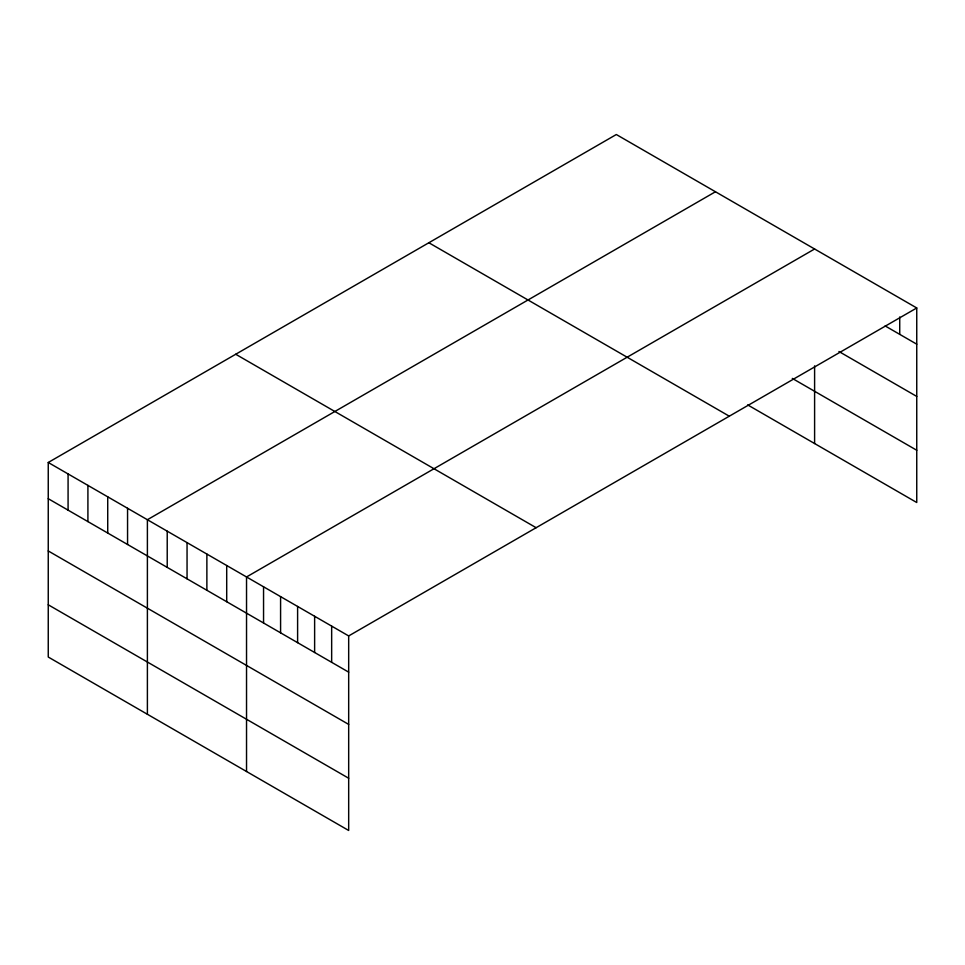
<?xml version="1.0" encoding="UTF-8"?>
<svg xmlns="http://www.w3.org/2000/svg" width="965" height="965" viewBox="0 0 965 965"><rect width="100%" height="100%" fill="white"/><g stroke="black" fill="none" stroke-linecap="round" stroke-linejoin="round"><path stroke-width="1.45" d="M916.75 307.968L348.679 635.935L348.679 830.479L48.25 657.032L48.25 462.488L616.321 134.521L916.75 307.968L916.75 502.512L747.682 404.902M715.463 191.758L147.392 519.725L147.392 714.269M814.605 248.994L246.533 576.961L246.533 771.518M885.134 325.929L916.75 344.179M838.923 351.501L916.75 396.434M792.301 378.413L916.75 450.257M428.858 242.746L729.287 416.192M235.713 354.252L536.142 527.71M48.25 462.488L348.679 635.935M48.25 498.7L348.679 672.147M48.25 550.955L348.679 724.401M48.25 604.79L348.679 778.236M899.73 316.966L899.73 334.348M814.605 365.868L814.605 443.538M331.658 626.116L331.658 662.328M314.626 616.285L314.626 652.497M297.606 606.454L297.606 642.666M280.586 596.623L280.586 632.835M263.554 586.792L263.554 623.004M226.703 565.514L226.703 601.726M206.872 554.067L206.872 590.278M187.053 542.62L187.053 578.831M167.222 531.172L167.222 567.384M127.561 508.278L127.561 544.489M107.73 496.83L107.73 533.042M87.912 485.383L87.912 521.595M68.081 473.936L68.081 510.147"/></g></svg>
